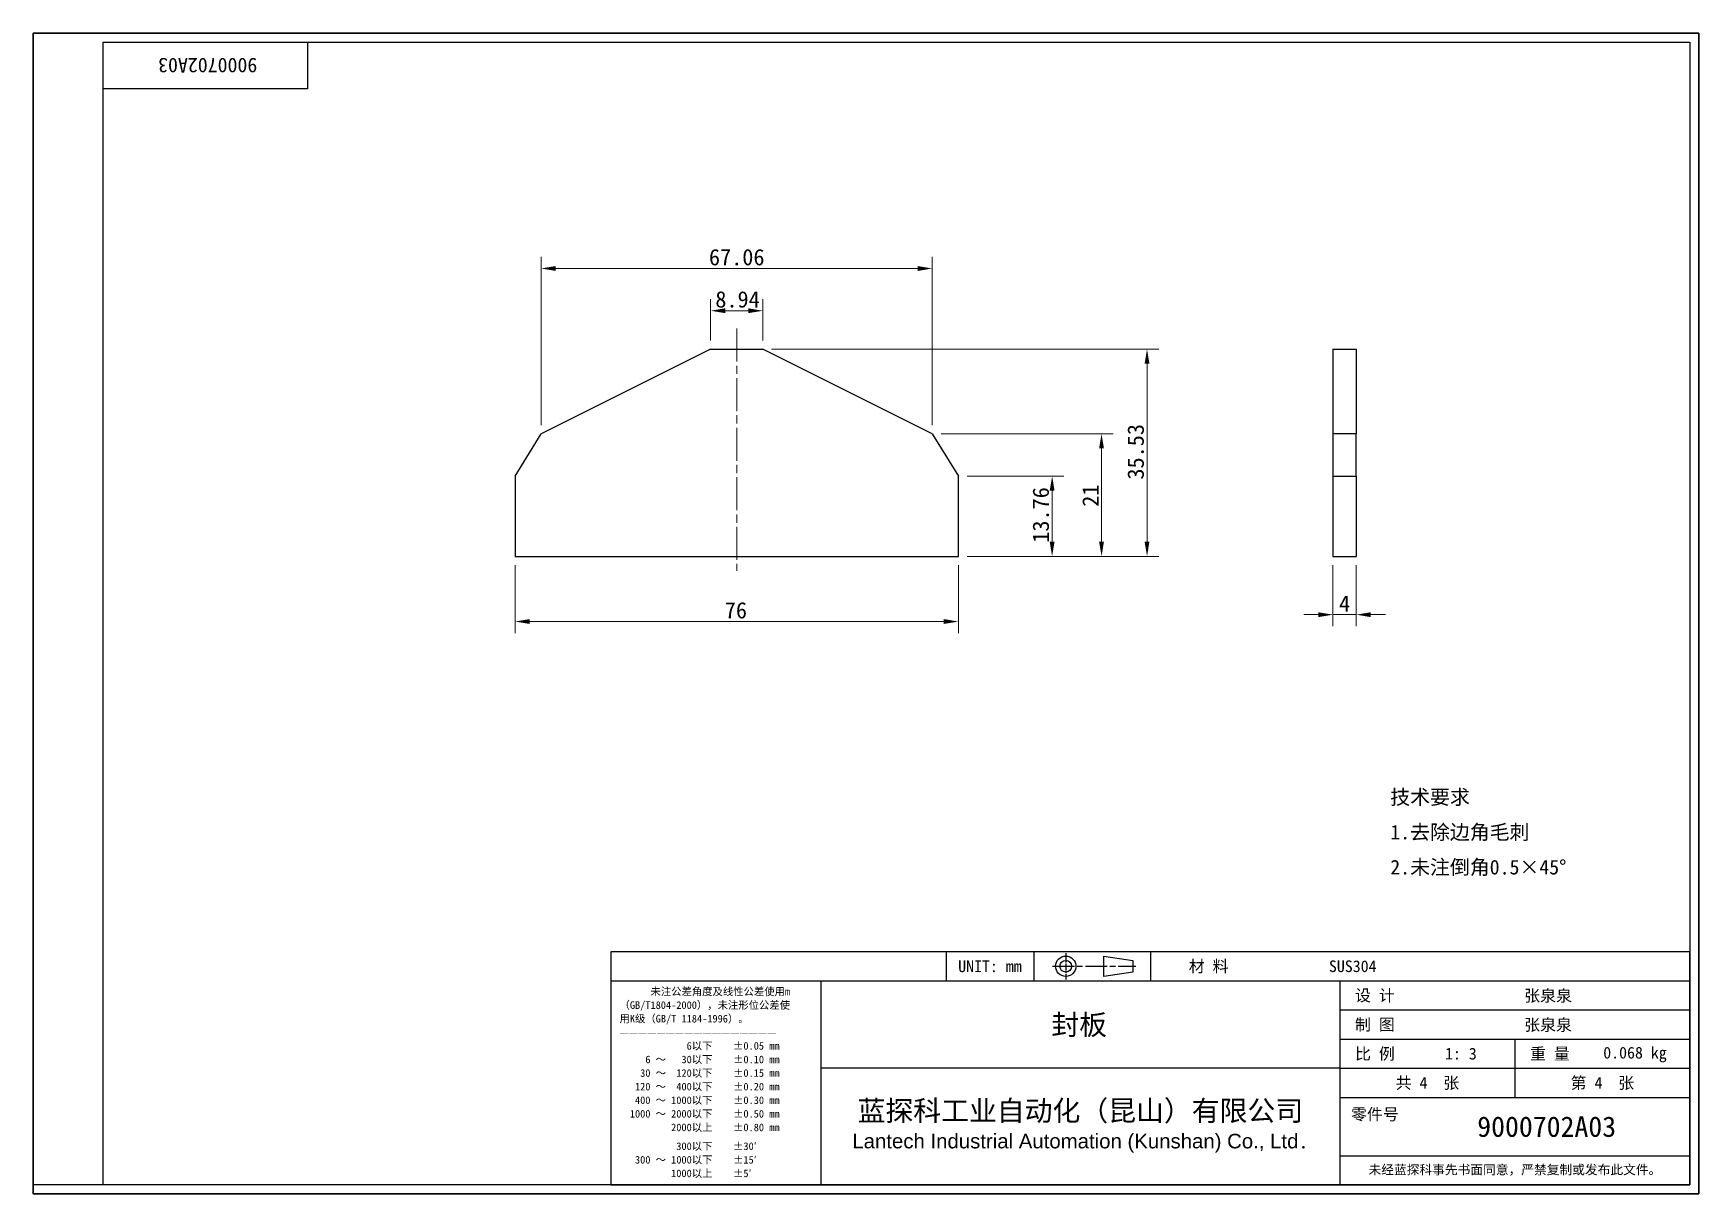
# Model space of a CAD drawing. Header units: millimetres. Extents: x 6 to 292, y 5 to 205.
import ezdxf
from ezdxf.enums import TextEntityAlignment as Align

# ---------------------------------------------------------------- set-up
doc = ezdxf.new("R2010")
doc.units = ezdxf.units.MM
doc.linetypes.add('CHAIN', pattern=[0.3543, 0.2362, -0.0295, 0.0591, -0.0295])
for name, color, linetype, lineweight in [('1', 7, 'Continuous', 18), ('可见 (ISO)', 7, 'Continuous', 25), ('图框 (ISO)', 7, 'Continuous', 35), ('标题 (ISO)', 7, 'Continuous', 25)]:
    doc.layers.add(name, color=color, linetype=linetype, lineweight=lineweight)
for name, color, linetype, lineweight, true_color in [('中心线 (ISO)', 1, 'CHAIN', 18, 0xff0000), ('尺寸 (ISO)', 7, 'Continuous', 18, 0x008000), ('符号 (ISO)', 7, 'Continuous', 18, 0x008000)]:
    doc.layers.add(name, color=color, linetype=linetype, lineweight=lineweight, true_color=true_color)
doc.styles.add('文本样式164', font='SimSun.ttf')
doc.styles.add('文本样式165', font='SimSun.ttf')
doc.styles.add('文本样式74', font='SimSun.ttf')
doc.styles.add('最新国标', font='simfang.ttf')
doc.styles.add('注释文本 (ISO)', font='simfang.ttf')
doc.dimstyles.new('默认 (GB)', dxfattribs={"dimtxt": 2.8, "dimasz": 2.5, "dimexe": 2, "dimexo": 1.5, "dimgap": 0.5, "dimtad": 1, "dimtoh": 1, "dimdsep": 46, "dimtxsty": '最新国标', "dimcen": 0.09, "dimdle": 10, "dimclrd": 256, "dimclre": 256, "dimclrt": 256, "dimaunit": 1, "dimadec": 3, "dimazin": 2, "dimtfac": 0.535714, "dimtmove": 0, "dimatfit": 3, "dimfxl": 0, "dimtolj": 1, "dimtzin": 0, "dimlwd": -1, "dimlwe": -1, "dimarcsym": 0})

# ---------------------------------------------------------------- blocks, each defined once
blk = doc.blocks.new('图框 最新国标')
at = {"layer": '图框 (ISO)'}
for p, q in [((6, 7), (6, 204.5)), ((6, 204.5), (291.5, 204.5)), ((291.5, 204.5), (291.5, 5.5)), ((6, 7), (6, 5.5)), ((6, 7), (6, 5.5)), ((291.5, 5.5), (6, 5.5))]:
    blk.add_line(p, q, dxfattribs=at)
at = {"layer": '图框 (ISO)', "color": 7, "linetype": 'Continuous', "lineweight": 25}
for p, q in [((18, 203), (290, 203)), ((18, 7), (18, 203)), ((18, 203), (290, 203)), ((53, 203), (53, 195)), ((290, 203), (290, 7)), ((290, 203), (290, 7)), ((53, 195), (18, 195)), ((290, 7), (6, 7)), ((290, 7), (18, 7))]:
    blk.add_line(p, q, dxfattribs=at)
at = {"layer": '图框 (ISO)', "style": '文本样式74'}
blk.add_attdef('零件代号_001', (44.4, 200.25), '', height=2.5, rotation=180, dxfattribs=at)
blk = doc.blocks.new('标题栏 最新国标')
at = {"layer": '标题 (ISO)'}
for p, q in [((381.98, -183.84), (196.98, -183.84)), ((196.98, -183.84), (196.98, -223.84)), ((254.48, -183.84), (254.48, -188.84)), ((269.48, -183.84), (269.48, -188.84)), ((281.48, -188.09), (281.48, -184.59)), ((281.48, -184.59), (286.48, -185.34)), ((286.48, -185.34), (286.48, -187.34)), ((289.48, -183.84), (289.48, -188.84)), ((381.98, -223.84), (381.98, -183.84)), ((383.48, -183.84), (383.48, -225.34)), ((286.48, -187.34), (281.48, -188.09)), ((196.98, -188.84), (381.98, -188.84)), ((232.98, -188.84), (232.98, -223.84)), ((321.98, -188.84), (321.98, -223.84)), ((321.98, -193.84), (381.98, -193.84)), ((321.98, -198.84), (381.98, -198.84)), ((351.98, -198.84), (351.98, -208.84)), ((321.98, -203.84), (232.98, -203.84)), ((321.98, -203.84), (381.98, -203.84)), ((321.98, -208.84), (381.98, -208.84)), ((321.98, -218.84), (381.98, -218.84)), ((196.98, -223.84), (381.98, -223.84)), ((383.48, -225.34), (196.98, -225.34))]:
    blk.add_line(p, q, dxfattribs=at)
at = {"layer": '标题 (ISO)', "linetype": 'CHAIN', "ltscale": 5.000333}
blk.add_line((274.98, -184.09), (274.98, -188.59), dxfattribs=at)
at = {"layer": '标题 (ISO)', "linetype": 'CHAIN', "ltscale": 15.834605}
blk.add_line((272.73, -186.34), (286.98, -186.34), dxfattribs=at)
at = {"layer": '标题 (ISO)'}
for radius in [1.75, 1]:
    blk.add_circle((274.98, -186.34), radius, dxfattribs=at)
at = {"layer": '1', "style": '文本样式164'}
for s, p in [('UNIT: mm', (261.98, -186.34)), ('材 料', (299.48, -186.34)), ('设 计', (327.98, -191.34)), ('制 图', (327.98, -196.34)), ('比 例', (327.98, -201.34)), ('重 量', (357.98, -201.34)), ('共 4  张', (336.98, -206.34)), ('第 4  张', (366.98, -206.34))]:
    blk.add_text(s, height=2, dxfattribs=at).set_placement(p, align=Align.MIDDLE_CENTER)
at = {"layer": '标题 (ISO)', "char_height": 2, "style": '注释文本 (ISO)'}
for s, insert, attachment_point, line_spacing_factor in [('{\\fSimSun|b0|i0|c134|p2;\\H0.65x;      未注公差角度及线性公差使用m\\P（GB/T1804-2000），未注形位公差使\\P用K级（GB/T 1184-1996）。\\P—————————————————\\P             6以下    ±0.05 mm\\P     6 ～   30以下    ±0.10 mm\\P    30 ～  120以下    ±0.15 mm\\P   120 ～  400以下    ±0.20 mm\\P   400 ～ 1000以下    ±0.30 mm\\P  1000 ～ 2000以下    ±0.50 mm\\P          2000以上    ±0.80 mm\\P\\H0.38462x;\\P\\H2.6x;           300以下    ±30′\\P   300 ～ 1000以下    ±15′\\P          1000以上    ±5′}', (198.48, -206.34), 4, 1.075116), ('{\\fMicrosoft YaHei|b0|i0|c134|p34;\\H1.75x;蓝探科工业自动化（昆山）有限公司\\P\\fArial|b0|i0|c0|p34;\\H0.71429x;Lantech Industrial Automation (Kunshan) Co., Ltd\\fFangSong|b0|i0|c134|p49;.\\H1.15195x; }', (277.48, -213.84), 5, 0.978695)]:
    blk.add_mtext(s, dxfattribs=dict(at, insert=insert, attachment_point=attachment_point, line_spacing_factor=line_spacing_factor))
at = {"layer": '标题 (ISO)', "attachment_point": 5, "style": '注释文本 (ISO)'}
for s, insert, char_height in [('\\fFangSong|b0|i0;零件号', (327.98, -211.84), 2), ('\\fSimSun|b0|i0;{\\H1.6000;未经蓝探科事先书面同意，严禁复制或发布此文件。}', (351.98, -221.34), 1.6)]:
    blk.add_mtext(s, dxfattribs=dict(at, insert=insert, char_height=char_height))
at = {"layer": '标题 (ISO)'}
for tag, p, height, style in [('材料_001', (320.09, -187.33), 2, '注释文本 (ISO)'), ('设计人_001', (353.58, -192.39), 2, '注释文本 (ISO)'), ('库存编号_001', (272.51, -198.11), 3.5, '文本样式165'), ('设计人_001', (353.58, -197.39), 2, '注释文本 (ISO)'), ('视图比例_001', (339.99, -202.33), 2, '注释文本 (ISO)'), ('质量\\P3;_001', (367.12, -202.16), 2, '注释文本 (ISO)'), ('零件代号_001', (345.52, -215.59), 3.5, '文本样式165')]:
    blk.add_attdef(tag, p, '', height=height, dxfattribs=dict(at, style=style))
blk = doc.blocks.new('*D5')
at = {"layer": 'Defpoints', "color": 0, "transparency": 16777216}
for p in [(88.59, 114.8), (164.59, 114.8), (164.59, 103.62)]:
    blk.add_point(p, dxfattribs=at)
at = {"layer": '尺寸 (ISO)', "color": 116, "true_color": 0x00803f, "transparency": 16777216}
for p, q in [((88.59, 113.3), (88.59, 101.62)), ((164.59, 113.3), (164.59, 101.62)), ((91.09, 103.62), (162.09, 103.62))]:
    blk.add_line(p, q, dxfattribs=at)
for points in [[(91.09, 104.04), (91.09, 103.21), (88.59, 103.62)], [(162.09, 104.04), (162.09, 103.21), (164.59, 103.62)]]:
    blk.add_solid(points, dxfattribs=at)
at = {"layer": '尺寸 (ISO)', "transparency": 16777216, "insert": (126.45, 105.54), "char_height": 2.8, "attachment_point": 5, "style": '最新国标'}
blk.add_mtext('\\A1;76', dxfattribs=at)
blk = doc.blocks.new('*D6')
at = {"layer": 'Defpoints', "color": 0, "transparency": 16777216}
for p in [(93.06, 164.17), (93.06, 135.8), (160.12, 135.8)]:
    blk.add_point(p, dxfattribs=at)
at = {"layer": '尺寸 (ISO)', "color": 116, "true_color": 0x00803f, "transparency": 16777216}
for p, q in [((93.06, 137.3), (93.06, 166.17)), ((160.12, 137.3), (160.12, 166.17)), ((157.62, 164.17), (95.56, 164.17))]:
    blk.add_line(p, q, dxfattribs=at)
for points in [[(95.56, 164.58), (95.56, 163.75), (93.06, 164.17)], [(157.62, 164.58), (157.62, 163.75), (160.12, 164.17)]]:
    blk.add_solid(points, dxfattribs=at)
at = {"layer": '尺寸 (ISO)', "transparency": 16777216, "insert": (126.59, 166.09), "char_height": 2.8, "attachment_point": 5, "style": '最新国标'}
blk.add_mtext('\\A1;67.06', dxfattribs=at)
blk = doc.blocks.new('*D7')
at = {"layer": 'Defpoints', "color": 0, "transparency": 16777216}
for p in [(131.06, 156.92), (122.12, 150.32), (131.06, 150.32)]:
    blk.add_point(p, dxfattribs=at)
at = {"layer": '尺寸 (ISO)', "color": 116, "true_color": 0x00803f, "transparency": 16777216}
for p, q in [((122.12, 151.82), (122.12, 158.92)), ((131.06, 151.82), (131.06, 158.92)), ((124.62, 156.92), (128.56, 156.92))]:
    blk.add_line(p, q, dxfattribs=at)
for points in [[(124.62, 157.34), (124.62, 156.51), (122.12, 156.92)], [(128.56, 157.34), (128.56, 156.51), (131.06, 156.92)]]:
    blk.add_solid(points, dxfattribs=at)
at = {"layer": '尺寸 (ISO)', "transparency": 16777216, "insert": (126.73, 158.85), "char_height": 2.8, "attachment_point": 5, "style": '最新国标'}
blk.add_mtext('\\A1;8.94', dxfattribs=at)
blk = doc.blocks.new('*D8')
at = {"layer": 'Defpoints', "color": 0, "transparency": 16777216}
for p in [(164.59, 128.56), (180.66, 128.56), (164.59, 114.8)]:
    blk.add_point(p, dxfattribs=at)
at = {"layer": '尺寸 (ISO)', "color": 116, "true_color": 0x00803f, "transparency": 16777216}
for p, q in [((166.09, 128.56), (182.66, 128.56)), ((180.66, 117.3), (180.66, 126.06)), ((166.09, 114.8), (182.66, 114.8))]:
    blk.add_line(p, q, dxfattribs=at)
for points in [[(180.24, 126.06), (181.07, 126.06), (180.66, 128.56)], [(180.24, 117.3), (181.07, 117.3), (180.66, 114.8)]]:
    blk.add_solid(points, dxfattribs=at)
at = {"layer": '尺寸 (ISO)', "transparency": 16777216, "insert": (178.73, 121.9), "char_height": 2.8, "attachment_point": 5, "rotation": 90, "style": '最新国标'}
blk.add_mtext('\\A1;13.76', dxfattribs=at)
blk = doc.blocks.new('*D9')
at = {"layer": 'Defpoints', "color": 0, "transparency": 16777216}
for p in [(160.12, 135.8), (189.13, 135.8), (164.59, 114.8)]:
    blk.add_point(p, dxfattribs=at)
at = {"layer": '尺寸 (ISO)', "color": 116, "true_color": 0x00803f, "transparency": 16777216}
for p, q in [((161.62, 135.8), (191.13, 135.8)), ((189.13, 117.3), (189.13, 133.3)), ((166.09, 114.8), (191.13, 114.8))]:
    blk.add_line(p, q, dxfattribs=at)
for points in [[(188.71, 133.3), (189.54, 133.3), (189.13, 135.8)], [(188.71, 117.3), (189.54, 117.3), (189.13, 114.8)]]:
    blk.add_solid(points, dxfattribs=at)
at = {"layer": '尺寸 (ISO)', "transparency": 16777216, "insert": (187.23, 125.21), "char_height": 2.8, "attachment_point": 5, "rotation": 90, "style": '最新国标'}
blk.add_mtext('\\A1;21', dxfattribs=at)
blk = doc.blocks.new('*D10')
at = {"layer": 'Defpoints', "color": 0, "transparency": 16777216}
for p in [(131.06, 150.32), (196.93, 150.32), (164.59, 114.8)]:
    blk.add_point(p, dxfattribs=at)
at = {"layer": '尺寸 (ISO)', "color": 116, "true_color": 0x00803f, "transparency": 16777216}
for p, q in [((132.56, 150.32), (198.93, 150.32)), ((196.93, 117.3), (196.93, 147.82)), ((166.09, 114.8), (198.93, 114.8))]:
    blk.add_line(p, q, dxfattribs=at)
for points in [[(196.51, 147.82), (197.34, 147.82), (196.93, 150.32)], [(196.51, 117.3), (197.34, 117.3), (196.93, 114.8)]]:
    blk.add_solid(points, dxfattribs=at)
at = {"layer": '尺寸 (ISO)', "transparency": 16777216, "insert": (195, 132.73), "char_height": 2.8, "attachment_point": 5, "rotation": 90, "style": '最新国标'}
blk.add_mtext('\\A1;35.53', dxfattribs=at)
blk = doc.blocks.new('*D11')
at = {"layer": 'Defpoints', "color": 0, "transparency": 16777216}
for p in [(228.79, 114.8), (232.79, 114.8), (232.79, 104.8)]:
    blk.add_point(p, dxfattribs=at)
at = {"layer": '尺寸 (ISO)', "color": 116, "true_color": 0x00803f, "transparency": 16777216}
for p, q in [((228.79, 113.3), (228.79, 102.8)), ((232.79, 113.3), (232.79, 102.8)), ((226.29, 104.8), (223.79, 104.8)), ((228.79, 104.8), (232.79, 104.8)), ((235.29, 104.8), (237.79, 104.8))]:
    blk.add_line(p, q, dxfattribs=at)
for points in [[(226.29, 105.21), (226.29, 104.38), (228.79, 104.8)], [(235.29, 105.21), (235.29, 104.38), (232.79, 104.8)]]:
    blk.add_solid(points, dxfattribs=at)
at = {"layer": '尺寸 (ISO)', "transparency": 16777216, "insert": (230.79, 106.7), "char_height": 2.8, "attachment_point": 5, "style": '最新国标'}
blk.add_mtext('\\A1;4', dxfattribs=at)

msp = doc.modelspace()

# ---------------------------------------------------------------- linework, layer by layer
at = {"layer": '中心线 (ISO)', "ltscale": 23.990969}
msp.add_line((126.592, 153.865), (126.592, 112.296), dxfattribs=at)
at = {"layer": '可见 (ISO)'}
for p, q in [((122.12, 150.323), (93.065, 135.796)), ((122.12, 150.323), (131.065, 150.323)), ((160.12, 135.796), (131.065, 150.323)), ((228.791, 150.323), (232.791, 150.323)), ((228.791, 150.323), (228.791, 135.796)), ((232.791, 150.323), (232.791, 135.796)), ((88.592, 128.56), (93.065, 135.796)), ((160.12, 135.796), (164.592, 128.56)), ((232.791, 135.796), (228.791, 135.796)), ((228.791, 135.796), (228.791, 128.56)), ((232.791, 128.56), (232.791, 135.796)), ((88.592, 128.56), (88.592, 114.796)), ((164.592, 114.796), (164.592, 128.56)), ((228.791, 128.56), (232.791, 128.56)), ((228.791, 128.56), (228.791, 114.796)), ((232.791, 128.56), (232.791, 114.796)), ((88.592, 114.796), (164.592, 114.796)), ((228.791, 114.796), (232.791, 114.796))]:
    msp.add_line(p, q, dxfattribs=at)

# ---------------------------------------------------------------- block references
msp.add_blockref('图框 最新国标', (0, 0)).add_auto_attribs({'零件代号_001': '9000702A03'})
ref = msp.add_blockref('标题栏 最新国标', (-91.983, 230.844))
ref.add_attrib('零件代号_001', '9000702A03', (253.535, 15.25), dxfattribs={"layer": '标题 (ISO)', "height": 3.5, "style": '文本样式165'})
ref.add_attrib('库存编号_001', '封板', (180.524, 32.73), dxfattribs={"layer": '标题 (ISO)', "height": 3.5, "style": '文本样式165'})
ref.add_attrib('质量\\P3;_001', '0.068 kg', (275.137, 28.683), dxfattribs={"layer": '标题 (ISO)', "height": 2, "style": '注释文本 (ISO)'})
ref.add_attrib('视图比例_001', '1: 3', (248.011, 28.517), dxfattribs={"layer": '标题 (ISO)', "height": 2, "style": '注释文本 (ISO)'})
ref.add_attrib('设计人_001', '张泉泉', (261.594, 38.454), dxfattribs={"layer": '标题 (ISO)', "height": 2, "style": '注释文本 (ISO)'})
ref.add_attrib('设计人_001', '张泉泉', (261.594, 33.454), dxfattribs={"layer": '标题 (ISO)', "height": 2, "style": '注释文本 (ISO)'})
ref.add_attrib('材料_001', 'SUS304', (228.111, 43.511), dxfattribs={"layer": '标题 (ISO)', "height": 2, "style": '注释文本 (ISO)'})

# ---------------------------------------------------------------- texts
at = {"layer": '符号 (ISO)', "insert": (238.626, 67.361), "char_height": 2.5, "width": 35.55556, "attachment_point": 4, "line_spacing_factor": 1.441304, "style": '注释文本 (ISO)'}
msp.add_mtext('\\fFangSong|b0|i0;{\\H2.5000;技术要求\\P}\\fFangSong|b0|i0;{\\H2.5000;1.去除边角毛刺\\P}\\fFangSong|b0|i0;{\\H2.5000;2.未注倒角0.5×45°\\P}', dxfattribs=at)

# ---------------------------------------------------------------- dimensions: what is measured, and where the dimension line sits
at = {"layer": '尺寸 (ISO)', "color": 116, "true_color": 0x00803f}
for base, p1, p2, angle, override, picture, middle in [((93.0646, 164.1659), (160.1203, 135.7956), (93.0646, 135.7956), 180, {"dimgap": 0.5, "dimtoh": 0, "dimdec": 2, "dimtol": 0, "dimlim": 0, "dimtp": 0, "dimtm": 0, "dimtdec": 2, "dimtofl": 0, "dimatfit": 1}, '*D6', (126.5925, 164.1659)), ((131.0646, 156.9237), (122.1203, 150.3234), (131.0646, 150.3234), 180, {"dimgap": 0.5, "dimtoh": 0, "dimdec": 2, "dimtol": 0, "dimlim": 0, "dimtp": 0, "dimtm": 0, "dimtdec": 2, "dimtofl": 0, "dimatfit": 1}, '*D7', (126.7285, 156.9237)), ((196.927, 150.323), (164.592, 114.796), (131.065, 150.323), 270, {"dimgap": 0.5, "dimtoh": 0, "dimdec": 2, "dimtol": 0, "dimlim": 0, "dimtp": 0, "dimtm": 0, "dimtdec": 2, "dimtofl": 0, "dimatfit": 1}, '*D10', (196.927, 132.735)), ((189.128, 135.796), (164.592, 114.796), (160.12, 135.796), 270, {"dimgap": 0.5, "dimtoh": 0, "dimdec": 2, "dimtol": 0, "dimlim": 0, "dimtp": 0, "dimtm": 0, "dimtdec": 2, "dimtofl": 0, "dimatfit": 1}, '*D9', (189.128, 125.211)), ((180.657, 128.56), (164.592, 114.796), (164.592, 128.56), 270, {"dimgap": 0.5, "dimtoh": 0, "dimdec": 2, "dimtol": 0, "dimlim": 0, "dimtp": 0, "dimtm": 0, "dimtdec": 2, "dimtofl": 0, "dimatfit": 1}, '*D8', (180.657, 121.9)), ((164.592, 103.624), (88.592, 114.796), (164.592, 114.796), 180, {"dimgap": 0.5, "dimtoh": 0, "dimdec": 2, "dimtol": 0, "dimlim": 0, "dimtp": 0, "dimtm": 0, "dimtdec": 2, "dimtofl": 0, "dimatfit": 1}, '*D5', (126.445, 103.624)), ((232.791, 104.796), (228.791, 114.796), (232.791, 114.796), 180, {"dimgap": 0.5, "dimtoh": 0, "dimdec": 2, "dimtol": 0, "dimlim": 0, "dimtp": 0, "dimtm": 0, "dimtdec": 2, "dimtofl": 1, "dimatfit": 1}, '*D11', (230.791, 104.796))]:
    dim = msp.add_linear_dim(base=base, p1=p1, p2=p2, angle=angle, dimstyle='默认 (GB)', override=override, dxfattribs=at)
    dim.commit()
    dim.dimension.update_dxf_attribs({"geometry": picture, "text_midpoint": middle, "dimtype": 160})

doc.saveas('drawing.dxf')
